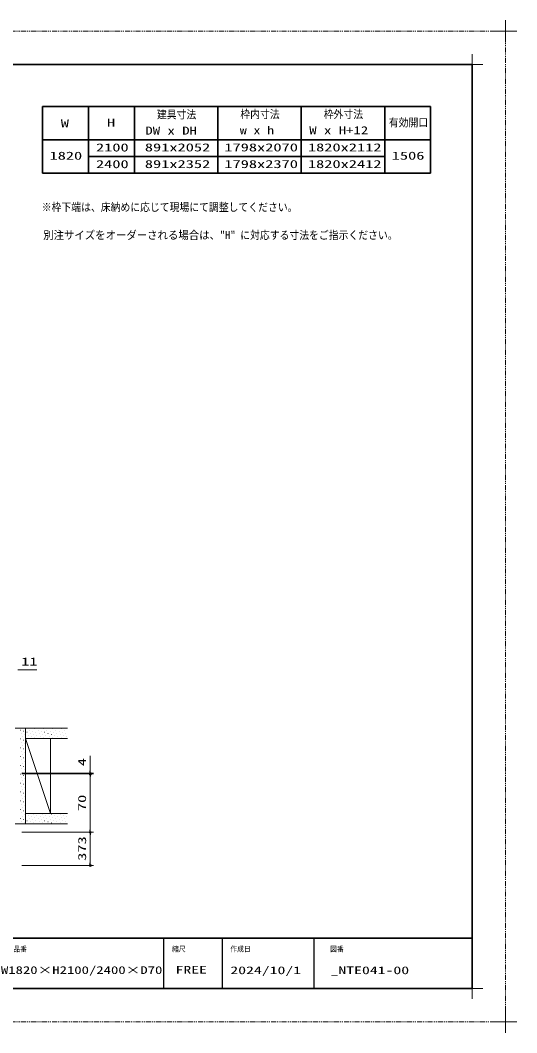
# Model space of a CAD drawing. Units: millimetres, scale not verified. Extents: x -1306 to 1306, y -607 to 607.
# Drawn here: x -195 to 400, y -607 to 607 of the extents above; entities that cross this region are included whole.
import ezdxf
from ezdxf.enums import TextEntityAlignment as Align

# ---------------------------------------------------------------- set-up
doc = ezdxf.new("R2010")
doc.units = ezdxf.units.MM
doc.header["$LTSCALE"] = 5
doc.header["$PDMODE"] = 32
doc.header["$PDSIZE"] = 2.5
doc.linetypes.add('USER1', pattern=[2.5, 1.25, -0.25, 0.25, -0.25, 0.25, -0.25])
for name, color, linetype, lineweight in [('0-1_線(黄)', 2, 'Continuous', 15), ('0-3_陰線', 4, 'USER1', 9), ('0-D_線(白)', 7, 'Continuous', 30), ('1-1_寸法線', 3, 'Continuous', 13), ('1-2_ハッチング', 6, 'Continuous', 9), ('1-4_DEFPOINTS', 7, 'Continuous', 5), ('1-5_0', 3, 'Continuous', 25), ('1-7_図面枠', 7, 'Continuous', 35), ('1-8_一般', 7, 'Continuous', 5)]:
    doc.layers.add(name, color=color, linetype=linetype, lineweight=lineweight)
doc.styles.add('ＭＳ ゴシック', font='')
doc.styles.get('ＭＳ ゴシック').set_extended_font_data('MS Gothic')

# ---------------------------------------------------------------- blocks, each defined once
blk = doc.blocks.new('_DOT')
at = {"layer": '1-5_0'}
blk.add_line((-2.5, 0), (-5, 0), dxfattribs=at)
for points in [[(0, 0), (-2.5, 0), (-2.48, 0.313)], [(0, 0), (-2.48, -0.313), (-2.5, 0)], [(0, 0), (-2.48, 0.313), (-2.421, 0.622)], [(0, 0), (-2.421, -0.622), (-2.48, -0.313)], [(0, 0), (-2.421, 0.622), (-2.324, 0.92)], [(0, 0), (-2.324, -0.92), (-2.421, -0.622)], [(0, 0), (-2.324, 0.92), (-2.191, 1.204)], [(0, 0), (-2.191, -1.204), (-2.324, -0.92)], [(0, 0), (-2.191, 1.204), (-2.023, 1.469)], [(0, 0), (-2.023, -1.469), (-2.191, -1.204)], [(0, 0), (-2.023, 1.469), (-1.822, 1.711)], [(0, 0), (-1.822, -1.711), (-2.023, -1.469)], [(0, 0), (-1.822, 1.711), (-1.594, 1.926)], [(0, 0), (-1.594, -1.926), (-1.822, -1.711)], [(0, 0), (-1.594, 1.926), (-1.34, 2.111)], [(0, 0), (-1.34, -2.111), (-1.594, -1.926)], [(0, 0), (-1.34, 2.111), (-1.064, 2.262)], [(0, 0), (-1.064, -2.262), (-1.34, -2.111)], [(0, 0), (-1.064, 2.262), (-0.773, 2.378)], [(0, 0), (-0.773, -2.378), (-1.064, -2.262)], [(0, 0), (-0.773, 2.378), (-0.468, 2.456)], [(0, 0), (-0.468, -2.456), (-0.773, -2.378)], [(0, 0), (-0.468, 2.456), (-0.157, 2.495)], [(0, 0), (-0.157, -2.495), (-0.468, -2.456)], [(0, 0), (-0.157, 2.495), (0.157, 2.495)], [(0, 0), (0.157, -2.495), (-0.157, -2.495)], [(0, 0), (0.157, 2.495), (0.468, 2.456)], [(0, 0), (0.468, 2.456), (0.773, 2.378)], [(0, 0), (0.773, 2.378), (1.064, 2.262)], [(0, 0), (1.064, 2.262), (1.34, 2.111)], [(0, 0), (1.34, 2.111), (1.594, 1.926)], [(0, 0), (1.594, 1.926), (1.822, 1.711)], [(0, 0), (1.822, 1.711), (2.023, 1.469)], [(0, 0), (2.023, 1.469), (2.191, 1.204)], [(0, 0), (2.191, 1.204), (2.324, 0.92)], [(0, 0), (2.324, 0.92), (2.421, 0.622)], [(0, 0), (2.421, 0.622), (2.48, 0.313)], [(0, 0), (2.48, 0.313), (2.5, 0)], [(0, 0), (0.468, -2.456), (0.157, -2.495)], [(0, 0), (0.773, -2.378), (0.468, -2.456)], [(0, 0), (1.064, -2.262), (0.773, -2.378)], [(0, 0), (1.34, -2.111), (1.064, -2.262)], [(0, 0), (1.594, -1.926), (1.34, -2.111)], [(0, 0), (1.822, -1.711), (1.594, -1.926)], [(0, 0), (2.023, -1.469), (1.822, -1.711)], [(0, 0), (2.191, -1.204), (2.023, -1.469)], [(0, 0), (2.324, -0.92), (2.191, -1.204)], [(0, 0), (2.421, -0.622), (2.324, -0.92)], [(0, 0), (2.48, -0.313), (2.421, -0.622)], [(0, 0), (2.5, 0), (2.48, -0.313)]]:
    blk.add_solid(points, dxfattribs=at)
blk = doc.blocks.new('グループ-13-1')
at = {"layer": '1-8_一般'}
for p, q in [((62041.6, -14029.5), (62041.6, -13365.5)), ((61709.6, -13697.5), (62373.6, -13697.5))]:
    blk.add_line(p, q, dxfattribs=at)

msp = doc.modelspace()

# ---------------------------------------------------------------- linework, layer by layer
at = {"layer": '0-1_線(黄)'}
for p, q in [((-138.008, -241.841), (-200.848, -241.841)), ((-188.348, -241.841), (-188.348, -356.841)), ((-138.008, -254.341), (-188.348, -254.341)), ((-158.348, -344.341), (-188.348, -254.341)), ((-158.348, -344.341), (-158.348, -254.341)), ((-138.008, -344.341), (-188.348, -344.341)), ((-138.008, -356.841), (-200.848, -356.841))]:
    msp.add_line(p, q, dxfattribs=at)
at = {"layer": '0-3_陰線'}
for p, q in [((387.036, 594), (-1292.964, 594)), ((387.036, -594), (387.036, 594)), ((387.036, -594), (-1292.964, -594))]:
    msp.add_line(p, q, dxfattribs=at)
at = {"layer": '0-D_線(白)'}
for p, q in [((-167.964, 504), (-167.964, 424)), ((-167.964, 504), (297.036, 504)), ((-112.964, 504), (-112.964, 424)), ((-57.964, 504), (-57.964, 424)), ((42.036, 504), (42.036, 424)), ((142.036, 504), (142.036, 424)), ((242.036, 504), (242.036, 424)), ((297.036, 504), (297.036, 424)), ((-167.964, 464), (297.036, 464)), ((-112.964, 444), (242.036, 444)), ((-167.964, 424), (297.036, 424))]:
    msp.add_line(p, q, dxfattribs=at)
at = {"layer": '1-1_寸法線'}
for p, q in [((-197.848, -171.841), (-174.943, -171.841)), ((-110.848, -293.08), (-110.848, -274.937)), ((-192.848, -296.08), (-106.848, -296.08)), ((-192.848, -296.841), (-106.848, -296.841)), ((-192.848, -296.841), (-106.848, -296.841)), ((-110.848, -296.841), (-110.848, -296.08)), ((-110.848, -363.841), (-110.848, -299.841)), ((-110.848, -299.841), (-110.848, -302.841)), ((-192.848, -366.841), (-106.848, -366.841)), ((-192.848, -366.841), (-106.848, -366.841)), ((-110.848, -369.841), (-110.848, -403.603)), ((-192.848, -406.603), (-106.848, -406.603))]:
    msp.add_line(p, q, dxfattribs=at)
at = {"layer": '1-2_ハッチング'}
for p, q in [((-188.083, -242.887), (-188.033, -242.887)), ((-177.476, -242.887), (-177.426, -242.887)), ((-166.87, -242.887), (-166.82, -242.887)), ((-156.263, -242.887), (-156.213, -242.887)), ((-145.657, -242.887), (-145.607, -242.887)), ((-194.712, -244.213), (-194.662, -244.213)), ((-194.712, -254.82), (-194.662, -254.82)), ((-193.386, -248.19), (-193.336, -248.19)), ((-192.061, -252.168), (-192.011, -252.168)), ((-190.735, -245.539), (-190.685, -245.539)), ((-189.409, -249.516), (-189.359, -249.516)), ((-188.083, -253.494), (-188.033, -253.494)), ((-186.757, -246.865), (-186.707, -246.865)), ((-185.431, -250.842), (-185.381, -250.842)), ((-184.106, -244.213), (-184.056, -244.213)), ((-182.78, -248.19), (-182.73, -248.19)), ((-181.454, -252.168), (-181.404, -252.168)), ((-180.128, -245.539), (-180.078, -245.539)), ((-178.802, -249.516), (-178.752, -249.516)), ((-177.476, -253.494), (-177.426, -253.494)), ((-176.151, -246.865), (-176.101, -246.865)), ((-174.825, -250.842), (-174.775, -250.842)), ((-173.499, -244.213), (-173.449, -244.213)), ((-172.173, -248.19), (-172.123, -248.19)), ((-170.847, -252.168), (-170.797, -252.168)), ((-169.522, -245.539), (-169.472, -245.539)), ((-168.196, -249.516), (-168.146, -249.516)), ((-166.87, -253.494), (-166.82, -253.494)), ((-165.544, -246.865), (-165.494, -246.865)), ((-164.218, -250.842), (-164.168, -250.842)), ((-162.892, -244.213), (-162.842, -244.213)), ((-161.567, -248.19), (-161.517, -248.19)), ((-160.241, -252.168), (-160.191, -252.168)), ((-158.915, -245.539), (-158.865, -245.539)), ((-157.589, -249.516), (-157.539, -249.516)), ((-156.263, -253.494), (-156.213, -253.494)), ((-154.937, -246.865), (-154.887, -246.865)), ((-153.612, -250.842), (-153.562, -250.842)), ((-152.286, -244.213), (-152.236, -244.213)), ((-150.96, -248.19), (-150.91, -248.19)), ((-149.634, -252.168), (-149.584, -252.168)), ((-148.308, -245.539), (-148.258, -245.539)), ((-146.983, -249.516), (-146.933, -249.516)), ((-145.657, -253.494), (-145.607, -253.494)), ((-144.331, -246.865), (-144.281, -246.865)), ((-143.005, -250.842), (-142.955, -250.842)), ((-141.679, -244.213), (-141.629, -244.213)), ((-140.353, -248.19), (-140.303, -248.19)), ((-139.028, -252.168), (-138.978, -252.168)), ((-194.712, -265.426), (-194.662, -265.426)), ((-193.386, -258.797), (-193.336, -258.797)), ((-192.061, -262.774), (-192.011, -262.774)), ((-190.735, -256.145), (-190.685, -256.145)), ((-190.735, -266.752), (-190.685, -266.752)), ((-189.409, -260.123), (-189.359, -260.123)), ((-194.712, -276.033), (-194.662, -276.033)), ((-193.386, -269.404), (-193.336, -269.404)), ((-192.061, -273.381), (-192.011, -273.381)), ((-190.735, -277.359), (-190.685, -277.359)), ((-189.409, -270.729), (-189.359, -270.729)), ((-194.712, -286.639), (-194.662, -286.639)), ((-193.386, -280.01), (-193.336, -280.01)), ((-193.386, -290.617), (-193.336, -290.617)), ((-192.061, -283.988), (-192.011, -283.988)), ((-190.735, -287.965), (-190.685, -287.965)), ((-189.409, -281.336), (-189.359, -281.336)), ((-194.712, -297.246), (-194.662, -297.246)), ((-193.386, -301.223), (-193.336, -301.223)), ((-192.061, -294.594), (-192.011, -294.594)), ((-190.735, -298.572), (-190.685, -298.572)), ((-189.409, -291.943), (-189.359, -291.943)), ((-189.409, -302.549), (-189.359, -302.549)), ((-194.712, -307.853), (-194.662, -307.853)), ((-193.386, -311.83), (-193.336, -311.83)), ((-192.061, -305.201), (-192.011, -305.201)), ((-190.735, -309.178), (-190.685, -309.178)), ((-189.409, -313.156), (-189.359, -313.156)), ((-194.712, -318.459), (-194.662, -318.459)), ((-193.386, -322.437), (-193.336, -322.437)), ((-192.061, -315.807), (-192.011, -315.807)), ((-192.061, -326.414), (-192.011, -326.414)), ((-190.735, -319.785), (-190.685, -319.785)), ((-189.409, -323.762), (-189.359, -323.762)), ((-194.712, -329.066), (-194.662, -329.066)), ((-194.712, -339.672), (-194.662, -339.672)), ((-193.386, -333.043), (-193.336, -333.043)), ((-192.061, -337.021), (-192.011, -337.021)), ((-190.735, -330.392), (-190.685, -330.392)), ((-189.409, -334.369), (-189.359, -334.369)), ((-194.712, -350.279), (-194.662, -350.279)), ((-193.386, -343.65), (-193.336, -343.65)), ((-192.061, -347.627), (-192.011, -347.627)), ((-190.735, -340.998), (-190.685, -340.998)), ((-190.735, -351.605), (-190.685, -351.605)), ((-189.409, -344.976), (-189.359, -344.976)), ((-188.083, -348.953), (-188.033, -348.953)), ((-185.431, -346.301), (-185.381, -346.301)), ((-184.106, -350.279), (-184.056, -350.279)), ((-181.454, -347.627), (-181.404, -347.627)), ((-180.128, -351.605), (-180.078, -351.605)), ((-178.802, -344.976), (-178.752, -344.976)), ((-177.476, -348.953), (-177.426, -348.953)), ((-174.825, -346.301), (-174.775, -346.301)), ((-173.499, -350.279), (-173.449, -350.279)), ((-170.847, -347.627), (-170.797, -347.627)), ((-169.522, -351.605), (-169.472, -351.605)), ((-168.196, -344.976), (-168.146, -344.976)), ((-166.87, -348.953), (-166.82, -348.953)), ((-164.218, -346.301), (-164.168, -346.301)), ((-162.892, -350.279), (-162.842, -350.279)), ((-160.241, -347.627), (-160.191, -347.627)), ((-158.915, -351.605), (-158.865, -351.605)), ((-157.589, -344.976), (-157.539, -344.976)), ((-156.263, -348.953), (-156.213, -348.953)), ((-153.612, -346.301), (-153.562, -346.301)), ((-152.286, -350.279), (-152.236, -350.279)), ((-149.634, -347.627), (-149.584, -347.627)), ((-148.308, -351.605), (-148.258, -351.605)), ((-146.983, -344.976), (-146.933, -344.976)), ((-145.657, -348.953), (-145.607, -348.953)), ((-143.005, -346.301), (-142.955, -346.301)), ((-141.679, -350.279), (-141.629, -350.279)), ((-139.028, -347.627), (-138.978, -347.627)), ((-193.386, -354.256), (-193.336, -354.256)), ((-189.409, -355.582), (-189.359, -355.582)), ((-186.757, -352.931), (-186.707, -352.931)), ((-182.78, -354.256), (-182.73, -354.256)), ((-178.802, -355.582), (-178.752, -355.582)), ((-176.151, -352.931), (-176.101, -352.931)), ((-172.173, -354.256), (-172.123, -354.256)), ((-168.196, -355.582), (-168.146, -355.582)), ((-165.544, -352.931), (-165.494, -352.931)), ((-161.567, -354.256), (-161.517, -354.256)), ((-157.589, -355.582), (-157.539, -355.582)), ((-154.937, -352.931), (-154.887, -352.931)), ((-150.96, -354.256), (-150.91, -354.256)), ((-146.983, -355.582), (-146.933, -355.582)), ((-144.331, -352.931), (-144.281, -352.931)), ((-140.353, -354.256), (-140.303, -354.256))]:
    msp.add_line(p, q, dxfattribs=at)
at = {"layer": '1-4_DEFPOINTS'}
for p, q in [((347.036, 541.55), (347.036, 566.45)), ((334.586, 554), (359.486, 554)), ((347.036, -566.45), (347.036, -541.55)), ((334.586, -554), (359.486, -554))]:
    msp.add_line(p, q, dxfattribs=at)
for p in [(-110.848, -296.841), (-110.848, -296.841), (-110.848, -406.603)]:
    msp.add_point(p, dxfattribs=at)
at = {"layer": '1-5_0', "color": 7}
for p, q in [((-22.964, -494), (-22.964, -554)), ((47.036, -494), (47.036, -554)), ((157.036, -494), (157.036, -554))]:
    msp.add_line(p, q, dxfattribs=at)
at = {"layer": '1-7_図面枠'}
msp.add_line((-1252.964, -494), (347.036, -494), dxfattribs=at)
msp.add_lwpolyline([(-1252.964, -554), (347.036, -554), (347.036, 554), (-1252.964, 554)], close=True, dxfattribs=at)

# ---------------------------------------------------------------- block references
at = {"layer": '0-3_陰線', "xscale": 0.04, "yscale": 0.04}
for p in [(-2094.629, 1141.9), (-2094.629, -46.1)]:
    msp.add_blockref('グループ-13-1', p, dxfattribs=at)
at = {"layer": '1-1_寸法線', "xscale": 0.6, "yscale": 0.6}
for p, rotation in [((-110.848, -296.08), 270), ((-110.848, -296.841), 90), ((-110.848, -296.841), 90), ((-110.848, -366.841), 270), ((-110.848, -366.841), 90), ((-110.848, -406.603), 270)]:
    msp.add_blockref('_DOT', p, dxfattribs=dict(at, rotation=rotation))

# ---------------------------------------------------------------- texts
at = {"layer": '0-1_線(黄)', "style": 'ＭＳ ゴシック'}
for s, height, width, p in [('建具寸法', 9.604, 0.9, (-30.965, 486.519)), ('枠内寸法', 9.604, 0.9, (69.021, 486.873)), ('枠外寸法', 9.604, 0.9, (169.021, 486.873)), ('W', 9.604, 1.5, (-146.217, 475.906)), ('H', 9.604, 1.5, (-90.826, 476.887)), ('有効開口', 9.604, 0.9, (246.996, 476.887)), ('DW x DH', 9.621, 1.35, (-44.832, 467.19)), ('w x h', 9.621, 1.25, (68.471, 467.615)), ('W x H+12', 9.621, 1.35, (151.609, 467.615)), ('1820', 9.604, 1.5, (-159.741, 437.121)), ('2100', 9.604, 1.5, (-104.024, 446.979)), ('891x2052', 9.604, 1.5, (-45.44, 447.081)), ('1798x2070', 9.604, 1.5, (49.851, 447.081)), ('1820x2112', 9.604, 1.5, (150.031, 447.081)), ('1506', 9.604, 1.5, (250.479, 437.157)), ('2400', 9.604, 1.5, (-104.024, 426.979)), ('891x2352', 9.604, 1.5, (-45.44, 427.081)), ('1798x2370', 9.604, 1.5, (49.851, 427.081)), ('1820x2412', 9.604, 1.5, (150.031, 427.081)), ('※枠下端は、床納めに応じて現場にて調整してください。', 9.604, 0.9, (-169.006, 375.331)), ('別注サイズをオーダーされる場合は、"H"', 9.621, 0.95, (-167.313, 341.798)), ('に対応する寸法をご指示ください。', 9.604, 0.9, (68.879, 341.798))]:
    msp.add_text(s, height=height, dxfattribs=dict(at, width=width)).set_placement(p, align=Align.BOTTOM_LEFT)
at = {"layer": '1-1_寸法線', "style": 'ＭＳ ゴシック', "width": 1.5}
msp.add_text('11', height=9.604, dxfattribs=at).set_placement((-193.705, -169.692), align=Align.BOTTOM_LEFT)
for s, p in [('4', (-112.998, -287.508)), ('70', (-112.998, -341.365)), ('373', (-112.998, -401.008))]:
    msp.add_text(s, height=9.604, rotation=90, dxfattribs=at).set_placement(p, align=Align.BOTTOM_LEFT)
at = {"layer": '1-7_図面枠', "style": 'ＭＳ ゴシック'}
for s, height, width, p in [('品番', 6.452, 0.9, (-202.964, -512.073)), ('縮尺', 6.452, 0.9, (-12.964, -512.038)), ('作成日', 6.452, 0.9, (57.036, -511.963)), ('図番', 6.452, 0.9, (176.633, -512.073)), ('W1820×H2100/2400×D70', 9.236, 1.4, (-217.977, -539.518)), ('FREE', 9.238, 1.5, (-8.665, -539.129)), ('2024/10/1', 9.238, 1.5, (57.036, -539.776)), ('_NTE041-00', 9.238, 1.5, (177.071, -539.776))]:
    msp.add_text(s, height=height, dxfattribs=dict(at, width=width)).set_placement(p, align=Align.BOTTOM_LEFT)

doc.saveas('drawing.dxf')
